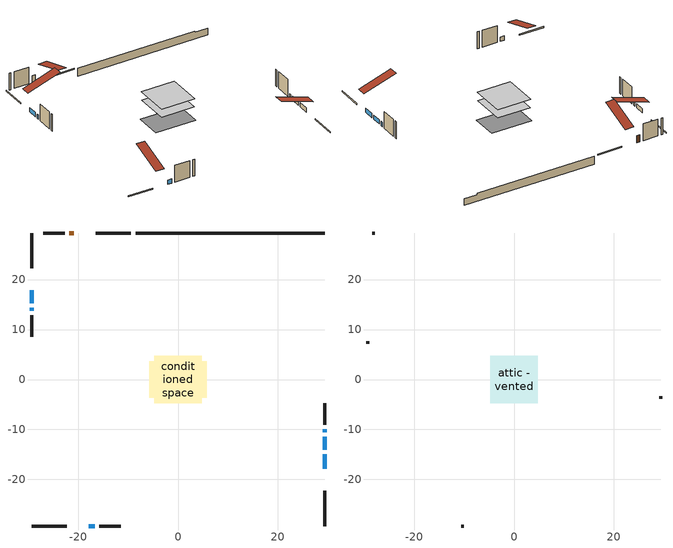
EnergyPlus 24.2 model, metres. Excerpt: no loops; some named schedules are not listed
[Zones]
conditioned space
 floor outside (Floor1 construction): -0.63,-0.63 -0.63,0.63 0.63,0.63 0.63,-0.63 z1.07
 floor adiabatic (AdiabaticFloorConstruction): -4.75,-4.75 -4.75,4.75 4.75,4.75 4.75,-4.75 z3.51
 floor foundation (Slab1 construction): -5.79,-3.66 -5.79,3.66 5.79,3.66 5.79,-3.66 z-1.22
 wall outside (RimJoist1 construction): -9.41,29.32 -16.5,29.32 / -29.32,-29.32 -22.23,-29.32 / -29.32,29.32 -29.32,22.23 / 29.32,-29.32 29.32,-22.23 z1.07:1.37
 wall outside (AdiabaticWallConstruction 1): -20.82,29.32 -21.74,29.32 z1.07:3.1
 wall outside (AdiabaticWallConstruction): 29.32,-17.91 29.32,-15.01 / 29.32,-14.08 29.32,-11.45 / -29.32,17.91 -29.32,15.24 / -17.91,-29.32 -16.7,-29.32 / 29.32,-10.52 29.32,-9.99 / -29.32,14.31 -29.32,13.78 z1.07:2.29
 wall outside (Wall1 construction): -22.67,29.32 -26.94,29.32 / -15.77,-29.32 -11.49,-29.32 / -29.32,12.85 -29.32,8.57 / 29.32,-9.06 29.32,-4.78 z1.07:5.95
 wall foundation (FoundationWall1 construction): -8.48,29.32,-1.22 -8.48,29.32,1.07 25.54,29.32,1.07 25.54,29.32,0.73 29.32,29.32,0.73 29.32,29.32,-1.22
 window (WindowConstruction): 29.32,-17.91 29.32,-15.01 z1.07:2.29
 window (WindowConstruction 1): 29.32,-14.08 29.32,-11.45 z1.07:2.29
 window (WindowConstruction 2): -29.32,17.91 -29.32,15.24 z1.07:2.29
 window (WindowConstruction 3): -17.91,-29.32 -16.7,-29.32 z1.07:2.29
 window (WindowConstruction 4): 29.32,-10.52 29.32,-9.99 z1.07:2.29
 window (WindowConstruction 5): -29.32,14.31 -29.32,13.78 z1.07:2.29
 door (Door): -20.82,29.32 -21.74,29.32 z1.07:3.1
 ceiling adiabatic (AdiabaticFloorConstruction): 4.75,-4.75 4.75,4.75 -4.75,4.75 -4.75,-4.75 z3.51
attic - vented
 floor to conditioned space (Floor2 construction Reversed): -4.8,-4.8 -4.8,4.8 4.8,4.8 4.8,-4.8 z5.95
 wall outside (Wall2 construction): -27.87,29.32 -28.39,29.32 / -10.57,-29.32 -10.05,-29.32 / -29.32,7.64 -29.32,7.13 / 29.32,-3.86 29.32,-3.34 z1.07:5.95
 roof outside (Roof1 construction): -19.89,29.32,5.95 -19.89,19.97,9.06 -17.43,19.97,9.06 -17.43,29.32,5.95; -18.84,-29.32,5.95 -18.84,-19.97,9.06 -21.3,-19.97,9.06 -21.3,-29.32,5.95; -29.32,18.84,5.95 -19.97,18.84,9.06 -19.97,21.3,9.06 -29.32,21.3,5.95; 29.32,-18.84,5.95 19.97,-18.84,9.06 19.97,-21.3,9.06 29.32,-21.3,5.95
[Building]
Building 1: Terrain=Suburbs
[Site:Location]
Regina Intl AP_SK: Latitude {deg}=50.43; Longitude {deg}=-104.67; Time Zone {hr}=-6; Elevation {m}=578; Keep Site Location Information=Yes
[Site:GroundTemperature:Shallow]
-2.28208, -4.75844, -4.95676, -3.7816, 0.936024, 5.63167, 9.70254, 12.2813, 12.5004, 10.403, 6.43594, 1.88434
[Site:WaterMainsTemperature]
Calculation Method=Schedule; Temperature Schedule=mains temperature schedule
[Material] Roughness=Rough; Thermal Absorptance=0.9
Name | Thickness {m} | Conductivity {W/m-K} | Density {kg/m3} | Specific Heat {J/kg-K} | Solar Absorptance | Visible Absorptance
asphalt or fiberglass shingles | 0.00635 | 0.162714 | 1121.4 | 1465.45 | 0.84 | 0.84
ceiling loosefill ins | 0.169333 | 0.0480833 | 16.02 | 1046.75 | 0.7 | 0.7
ceiling stud and cavity | 0.1397 | 0.0832499 | 65.682 | 1177.47 | 0.7 | 0.7
concrete 4.0 in. | 0.1016 | 1.803125 | 2242.8 | 837.4 | 0.7 | 0.7
concrete 8.0 in. | 0.2032 | 1.803125 | 2242.8 | 837.4 | 0.7 | 0.7
door material | 0.04445 | 0.0451087 | 512.64 | 1214.23 | 0.7 | 0.7
exterior vertical ins | 0.0457286 | 0.029427 | 32.04 | 1214.23 | 0.7 | 0.7
floor covering | 0.0127 | 0.0433444 | 54.468 | 1339.84 | 0.6 | 0.6
floor rigid ins; wall rigid ins | 0.051816 | 0.029427 | 32.04 | 1214.23 | 0.7 | 0.7
floor rigid ins 1; wall rigid ins 1 | 0.512978 | 0.029427 | 32.04 | 1214.23 | 0.7 | 0.7
floor stud and cavity | 0.1397 | 0.103412 | 92.3553 | 1139.71 | 0.7 | 0.7
floor stud and cavity 1 | 0.1397 | 1.75129 | 37.0049 | 1207.88 | 0.7 | 0.7
furniture material conditioned space 1 | 0.1524 | 0.115458 | 640.8 | 1214.23 | 0.6 | 0.6
gypsum board | 0.0127 | 0.160291 | 801 | 837.4 | 0.6 | 0.6
gypsum board 1 | 0.0127 | 0.160291 | 801 | 837.4 | 0.7 | 0.7
osb sheathing 0.5 in. | 0.0127 | 0.115458 | 512.64 | 1214.23 | 0.7 | 0.7
osb sheathing 0.75 in. | 0.01905 | 0.115458 | 512.64 | 1214.23 | 0.7 | 0.7
osb sheathing 2.0 in. | 0.0508 | 0.115458 | 512.64 | 1214.23 | 0.7 | 0.7
rim joist rigid ins | 0.103632 | 0.029427 | 32.04 | 1214.23 | 0.7 | 0.7
rim joist stud and cavity | 0.0508 | 0.0754091 | 125.044 | 1163.47 | 0.6 | 0.6
wall stud and cavity | 0.1397 | 0.21101 | 139.0536 | 1170.24 | 0.7 | 0.7
wall stud and cavity 1 | 0.0889 | 6.1454 | 50.32683 | 1063.81 | 0.6 | 0.6
wall stud and cavity 2 | 0.0889 | 0.380278 | 52.3479 | 1209.89 | 0.7 | 0.7
wall stud and cavity 3 | 0.0889 | 0.391764 | 83.0341 | 1211.67 | 0.7 | 0.7
wood siding | 0.0254 | 0.102417 | 544.68 | 1172.36 | 0 | 0
wood siding 1 | 0.00254 | 0.102417 | 544.68 | 1172.36 | 0 | 0
wood siding 2; wood siding 3; wood siding 4 | 0.0254 | 0.102417 | 544.68 | 1172.36 | 0.7 | 0.7
[WindowMaterial:SimpleGlazingSystem]
Name | U-Factor {W/m2-K} | Solar Heat Gain Coefficient
WindowMaterial | 4.6747 | 0.62
WindowMaterial 1 | 4.44417 | 0.68
WindowMaterial 2 | 1.22304 | 0.53
WindowMaterial 3 | 4.48221 | 0.63
WindowMaterial 4 | 5.2601 | 0.57
[Construction]
AdiabaticFloorConstruction: floor stud and cavity 1, floor rigid ins 1, osb sheathing 0.75 in., floor covering
AdiabaticWallConstruction: wood siding 3, wall rigid ins 1, wall stud and cavity 2, gypsum board
AdiabaticWallConstruction 1: wood siding 4, wall rigid ins 1, wall stud and cavity 2, gypsum board
Door: door material
Floor1 construction: floor stud and cavity, floor rigid ins, osb sheathing 0.75 in., floor covering
Floor2 construction Reversed: gypsum board, ceiling stud and cavity, ceiling loosefill ins
FoundationWall1 construction: concrete 8.0 in., gypsum board 1
furniture construction conditioned space 1: furniture material conditioned space 1
PartitionWallConstruction: gypsum board, wall stud and cavity 3, gypsum board
RimJoist1 construction: wood siding 2, rim joist rigid ins, osb sheathing 2.0 in., rim joist stud and cavity
Roof1 construction: asphalt or fiberglass shingles
Slab1 construction: concrete 4.0 in.
Wall1 construction: wood siding, wall rigid ins, osb sheathing 0.5 in., wall stud and cavity, gypsum board
Wall2 construction: wood siding 1, wall stud and cavity 1
WindowConstruction: WindowMaterial
WindowConstruction 1: WindowMaterial 1
WindowConstruction 2: WindowMaterial 2
WindowConstruction 3: WindowMaterial 3
WindowConstruction 4; WindowConstruction 5: WindowMaterial 4
[Zone] Multiplier=1; Part of Total Floor Area=Yes
Name | Volume {m3}
attic - vented | 46.5614
conditioned space | 437.6
[Space]
Name | Zone | Volume {m3}
attic - vented 1 | attic - vented | 46.5614
conditioned space 1 | conditioned space | 437.6
[ZoneInfiltration:EffectiveLeakageArea]
infil attic - vented 1: Zone or Space=attic - vented 1; Schedule=Always On Discrete; Effective Air Leakage Area {cm2}=2907.47; Stack Coefficient=0.000555756; Wind Coefficient=1.5928e-05
[ZoneMixing]
whole house fan mix: Zone or Space=attic - vented; Schedule=Always On Continuous; Design Flow Rate Calculation Method=Flow/Zone; Design Flow Rate {m3/s}=0; Source Zone or Space=conditioned space
[SurfaceProperty:ExposedFoundationPerimeter]
Slab1: Exposed Perimeter Calculation Method=TotalExposedPerimeter; Total Exposed Perimeter {m}=37.795
[InternalMass] Zone or ZoneList=conditioned space; Space or SpaceList=conditioned space 1
Name | Construction | Surface Area {m2}
furniture mass conditioned space 1 | furniture construction conditioned space 1 | 70.6441
partition wall mass | PartitionWallConstruction | 176.61
[Lights]
interior lighting: Zone or ZoneList or Space or SpaceList=conditioned space 1; Schedule=interior lighting schedule; Design Level Calculation Method=LightingLevel; Lighting Level {W}=343.2; Return Air Fraction=0; Fraction Radiant=0.6; Fraction Visible=0.2; Fraction Replaceable=1
[People]
occupants: Zone or ZoneList or Space or SpaceList=conditioned space 1; Number of People Schedule=occupants schedule; Number of People Calculation Method=People; Number of People=3; Fraction Radiant=0.314171; Sensible Heat Fraction=0.56303; Activity Level Schedule=occupants activity schedule; Carbon Dioxide Generation Rate {m3/s-W}=0; Enable ASHRAE 55 Comfort Warnings=No; Mean Radiant Temperature Calculation Type=EnclosureAveraged
[ElectricEquipment] Zone or ZoneList or Space or SpaceList=conditioned space 1; Design Level Calculation Method=EquipmentLevel
Name | Schedule | Design Level {W} | Fraction Latent | Fraction Radiant | Fraction Lost
clothes dryer | clothes dryer schedule | 140.772 | 0.015 | 0.081 | 0.85
clothes washer | clothes washer schedule | 32.1985 | 0.03 | 0.162 | 0.7
cooking range | cooking range schedule | 215.147 | 0.08 | 0.432 | 0.2
dishwasher | dishwasher schedule | 66.8632 | 0.3 | 0.18 | 0.4
fridge | fridge schedule | 72.9452 | 0 | 0.6 | 0
mech vent house fan | mech vent house fan schedule | 0 | 0 | 0 | 1
mech vent house fan cfis | mech vent house fan cfis schedule | 0 | 0 | 0 | 0
misc plug loads | misc plug loads schedule | 494.7 | 0.045 | 0.513 | 0.1
whole house fan | Always On Discrete | 0 | 0 | 0 | 1
[OtherEquipment] Zone or ZoneList or Space or SpaceList=conditioned space 1; Design Level Calculation Method=EquipmentLevel
Name | Fuel Type | Schedule | Design Level {W} | Fraction Latent | Fraction Radiant | Fraction Lost
clothes dryer 1 | Electricity | clothes dryer schedule | 0 | 0.015 | 0.081 | 0.85
cooking range 1 | Electricity | cooking range schedule | 0 | 0.08 | 0.432 | 0.2
general water use latent | None | general water use schedule | 62.594 | 1 | 0 | 0
general water use sensible | None | general water use schedule | -61.6891 | 0 | 0.6 | 0
mech vent house fan latent load | None | Always On Discrete | 0 | 1 | 0 | 0
mech vent house fan sensible load | None | Always On Discrete | 0 | 0 | 0 | 0
water heater energy adjustment1 | NaturalGas | Always On Discrete | 0.01 | 0 | 0 | 1
[ZoneInfiltration:DesignFlowRate] Zone or ZoneList or Space or SpaceList=conditioned space 1; Schedule=Always On Discrete; Design Flow Rate Calculation Method=Flow/Zone; Design Flow Rate {m3/s}=0
infil flow; natural vent flow; whole house fan flow
[AvailabilityManager:Scheduled]
central ac and furnace airloop Availability Manager: Schedule=Always On Discrete
[Foundation:Kiva]
Foundation Kiva 1: Initial Indoor Air Temperature {C}=21; Wall Height Above Grade {m}=1.07; Wall Depth Below Slab {m}=0.2032; Custom Block Material Name 1=exterior vertical ins; Custom Block Depth 1 {m}=2.28999; Custom Block X Position 1 {m}=0.2159; Custom Block Z Position 1 {m}=0
[Foundation:Kiva:Settings]
Soil Conductivity {W/m-K}=0.849921; Soil Density {kg/m3}=1842.3; Soil Specific Heat {J/kg-K}=418.7; Ground Solar Absorptivity=0.9; Ground Thermal Absorptivity=0.9; Ground Surface Roughness {m}=0.03; Far-Field Width {m}=40; Deep-Ground Boundary Condition=ZeroFlux; Deep-Ground Depth {m}=40; Minimum Cell Dimension {m}=0.2; Maximum Cell Growth Coefficient=3; Simulation Timestep=Timestep
[Exterior:Lights]
exterior lighting: Schedule=exterior lighting schedule; Design Level {W}=75.6
[EnergyManagementSystem:GlobalVariable]
central_ac_and_furnace_airloop_Fan_RTF
infil_program_Qfan
infil_program_Qinf
natural_vent_program_Qnv
natural_vent_program_Qwhf
[EnergyManagementSystem:Sensor]
Name | Output:Variable or Output:Meter Index Key | Output:Variable or Output:Meter
airflow_gain | infil flow | Infiltration Sensible Heat Gain Energy
airflow_gain_1 | natural vent flow | Infiltration Sensible Heat Gain Energy
airflow_gain_2 | whole house fan flow | Infiltration Sensible Heat Gain Energy
airflow_loss | infil flow | Infiltration Sensible Heat Loss Energy
airflow_loss_1 | natural vent flow | Infiltration Sensible Heat Loss Energy
airflow_loss_2 | whole house fan flow | Infiltration Sensible Heat Loss Energy
clg_load_cond |  | Cooling:EnergyTransfer:Zone:CONDITIONED SPACE
clg_sp_s; clg_sp_s_1 | cooling setpoint | Schedule Value
clothes_dryer_exhaust_0_sch_s | clothes dryer exhaust 0 schedule | Schedule Value
cool_season | cooling season schedule | Schedule Value
htg_load_cond |  | Heating:EnergyTransfer:Zone:CONDITIONED SPACE
htg_sp_s; htg_sp_s_1 | heating setpoint | Schedule Value
ig_ee_conv | clothes dryer | Electric Equipment Convective Heating Energy
ig_ee_conv_2 | cooking range | Electric Equipment Convective Heating Energy
ig_ee_conv_4 | fridge | Electric Equipment Convective Heating Energy
ig_ee_conv_5 | misc plug loads | Electric Equipment Convective Heating Energy
ig_ee_conv_6 | whole house fan | Electric Equipment Convective Heating Energy
ig_ee_rad | clothes dryer | Electric Equipment Radiant Heating Energy
ig_ee_rad_2 | cooking range | Electric Equipment Radiant Heating Energy
ig_ee_rad_4 | fridge | Electric Equipment Radiant Heating Energy
ig_ee_rad_5 | misc plug loads | Electric Equipment Radiant Heating Energy
ig_ee_rad_6 | whole house fan | Electric Equipment Radiant Heating Energy
ig_lgt_conv | interior lighting | Lights Convective Heating Energy
ig_lgt_rad | interior lighting | Lights Radiant Heating Energy
ig_lgt_vis | interior lighting | Lights Visible Radiation Heating Energy
ig_oe_conv | clothes dryer 1 | Other Equipment Convective Heating Energy
ig_oe_conv_1 | cooking range 1 | Other Equipment Convective Heating Energy
ig_oe_conv_2 | general water use latent | Other Equipment Convective Heating Energy
ig_oe_conv_3 | general water use sensible | Other Equipment Convective Heating Energy
ig_oe_conv_4 | water heater energy adjustment1 | Other Equipment Convective Heating Energy
ig_oe_rad | clothes dryer 1 | Other Equipment Radiant Heating Energy
ig_oe_rad_1 | cooking range 1 | Other Equipment Radiant Heating Energy
ig_oe_rad_2 | general water use latent | Other Equipment Radiant Heating Energy
ig_oe_rad_3 | general water use sensible | Other Equipment Radiant Heating Energy
ig_oe_rad_4 | water heater energy adjustment1 | Other Equipment Radiant Heating Energy
ig_ppl_conv | occupants | People Convective Heating Energy
ig_ppl_rad | occupants | People Radiant Heating Energy
im_conv | furniture mass conditioned space 1 | Surface Inside Face Convection Heat Gain Energy
im_conv_1 | partition wall mass | Surface Inside Face Convection Heat Gain Energy
im_ig | furniture mass conditioned space 1 | Surface Inside Face Internal Gains Radiation Heat Gain Energy
im_ig_1 | partition wall mass | Surface Inside Face Internal Gains Radiation Heat Gain Energy
im_lgt | furniture mass conditioned space 1 | Surface Inside Face Lights Radiation Heat Gain Energy
im_lgt_1 | partition wall mass | Surface Inside Face Lights Radiation Heat Gain Energy
im_sol | furniture mass conditioned space 1 | Surface Inside Face Solar Radiation Heat Gain Energy
im_sol_1 | partition wall mass | Surface Inside Face Solar Radiation Heat Gain Energy
im_surf | furniture mass conditioned space 1 | Surface Inside Face Net Surface Thermal Radiation Heat Gain Energy
im_surf_1 | partition wall mass | Surface Inside Face Net Surface Thermal Radiation Heat Gain Energy
mv_conv | mech vent house fan | Electric Equipment Convective Heating Energy
mv_conv_1 | mech vent house fan cfis | Electric Equipment Convective Heating Energy
mv_conv_2 | mech vent house fan latent load | Other Equipment Convective Heating Energy
mv_conv_3 | mech vent house fan sensible load | Other Equipment Convective Heating Energy
mv_rad | mech vent house fan | Electric Equipment Radiant Heating Energy
mv_rad_1 | mech vent house fan cfis | Electric Equipment Radiant Heating Energy
mv_rad_2 | mech vent house fan latent load | Other Equipment Radiant Heating Energy
mv_rad_3 | mech vent house fan sensible load | Other Equipment Radiant Heating Energy
natural_vent_s | natural vent schedule | Schedule Value
out_pb_s |  | Site Outdoor Air Barometric Pressure
out_wt_s |  | Site Outdoor Air Humidity Ratio
site_vw_s |  | Site Wind Speed
ss_back_out | Window1 | Surface Window Shortwave from Zone Back Out Window Heat Transfer Rate
ss_back_out_1 | Window4 | Surface Window Shortwave from Zone Back Out Window Heat Transfer Rate
ss_back_out_2 | Window5 | Surface Window Shortwave from Zone Back Out Window Heat Transfer Rate
ss_back_out_3 | Window6 | Surface Window Shortwave from Zone Back Out Window Heat Transfer Rate
ss_back_out_4 | Window7 | Surface Window Shortwave from Zone Back Out Window Heat Transfer Rate
ss_back_out_5 | Window8 | Surface Window Shortwave from Zone Back Out Window Heat Transfer Rate
ss_conv | Door1 | Surface Inside Face Convection Heat Gain Energy
ss_conv_1 | Window1 | Surface Inside Face Convection Heat Gain Energy
ss_conv_2 | Window4 | Surface Inside Face Convection Heat Gain Energy
ss_conv_3 | Window5 | Surface Inside Face Convection Heat Gain Energy
ss_conv_4 | Window6 | Surface Inside Face Convection Heat Gain Energy
ss_conv_5 | Window7 | Surface Inside Face Convection Heat Gain Energy
ss_conv_6 | Window8 | Surface Inside Face Convection Heat Gain Energy
ss_ig | Door1 | Surface Inside Face Internal Gains Radiation Heat Gain Energy
ss_ig_1 | Window1 | Surface Inside Face Internal Gains Radiation Heat Gain Energy
ss_ig_2 | Window4 | Surface Inside Face Internal Gains Radiation Heat Gain Energy
ss_ig_3 | Window5 | Surface Inside Face Internal Gains Radiation Heat Gain Energy
ss_ig_4 | Window6 | Surface Inside Face Internal Gains Radiation Heat Gain Energy
ss_ig_5 | Window7 | Surface Inside Face Internal Gains Radiation Heat Gain Energy
ss_ig_6 | Window8 | Surface Inside Face Internal Gains Radiation Heat Gain Energy
ss_lgt | Door1 | Surface Inside Face Lights Radiation Heat Gain Energy
ss_sol | Door1 | Surface Inside Face Solar Radiation Heat Gain Energy
ss_surf | Door1 | Surface Inside Face Net Surface Thermal Radiation Heat Gain Energy
ss_surf_1 | Window1 | Surface Inside Face Net Surface Thermal Radiation Heat Gain Energy
ss_surf_2 | Window4 | Surface Inside Face Net Surface Thermal Radiation Heat Gain Energy
ss_surf_3 | Window5 | Surface Inside Face Net Surface Thermal Radiation Heat Gain Energy
ss_surf_4 | Window6 | Surface Inside Face Net Surface Thermal Radiation Heat Gain Energy
ss_surf_5 | Window7 | Surface Inside Face Net Surface Thermal Radiation Heat Gain Energy
ss_surf_6 | Window8 | Surface Inside Face Net Surface Thermal Radiation Heat Gain Energy
ss_trans_in | Window1 | Surface Window Transmitted Solar Radiation Rate
ss_trans_in_1 | Window4 | Surface Window Transmitted Solar Radiation Rate
ss_trans_in_2 | Window5 | Surface Window Transmitted Solar Radiation Rate
ss_trans_in_3 | Window6 | Surface Window Transmitted Solar Radiation Rate
ss_trans_in_4 | Window7 | Surface Window Transmitted Solar Radiation Rate
ss_trans_in_5 | Window8 | Surface Window Transmitted Solar Radiation Rate
ss_trans_out | Window1 | Surface Inside Face Initial Transmitted Diffuse Transmitted Out Window Solar Radiation Rate
ss_trans_out_1 | Window4 | Surface Inside Face Initial Transmitted Diffuse Transmitted Out Window Solar Radiation Rate
ss_trans_out_2 | Window5 | Surface Inside Face Initial Transmitted Diffuse Transmitted Out Window Solar Radiation Rate
ss_trans_out_3 | Window6 | Surface Inside Face Initial Transmitted Diffuse Transmitted Out Window Solar Radiation Rate
ss_trans_out_4 | Window7 | Surface Inside Face Initial Transmitted Diffuse Transmitted Out Window Solar Radiation Rate
ss_trans_out_5 | Window8 | Surface Inside Face Initial Transmitted Diffuse Transmitted Out Window Solar Radiation Rate
s_conv | Floor1 | Surface Inside Face Convection Heat Gain Energy
s_conv_1 | Floor2 | Surface Inside Face Convection Heat Gain Energy
s_conv_10 | Wall1:0 | Surface Inside Face Convection Heat Gain Energy
s_conv_11 | Wall1:180 | Surface Inside Face Convection Heat Gain Energy
s_conv_12 | Wall1:270 | Surface Inside Face Convection Heat Gain Energy
s_conv_13 | Wall1:90 | Surface Inside Face Convection Heat Gain Energy
s_conv_2 | FoundationWall1 | Surface Inside Face Convection Heat Gain Energy
s_conv_3 | inferred conditioned ceiling | Surface Inside Face Convection Heat Gain Energy
s_conv_4 | inferred conditioned floor | Surface Inside Face Convection Heat Gain Energy
s_conv_5 | RimJoist1:0 | Surface Inside Face Convection Heat Gain Energy
s_conv_6 | RimJoist1:180 | Surface Inside Face Convection Heat Gain Energy
s_conv_7 | RimJoist1:270 | Surface Inside Face Convection Heat Gain Energy
s_conv_8 | RimJoist1:90 | Surface Inside Face Convection Heat Gain Energy
s_conv_9 | Slab1 | Surface Inside Face Convection Heat Gain Energy
s_ig | Floor1 | Surface Inside Face Internal Gains Radiation Heat Gain Energy
s_ig_1 | Floor2 | Surface Inside Face Internal Gains Radiation Heat Gain Energy
s_ig_10 | Wall1:0 | Surface Inside Face Internal Gains Radiation Heat Gain Energy
s_ig_11 | Wall1:180 | Surface Inside Face Internal Gains Radiation Heat Gain Energy
s_ig_12 | Wall1:270 | Surface Inside Face Internal Gains Radiation Heat Gain Energy
s_ig_13 | Wall1:90 | Surface Inside Face Internal Gains Radiation Heat Gain Energy
s_ig_2 | FoundationWall1 | Surface Inside Face Internal Gains Radiation Heat Gain Energy
s_ig_3 | inferred conditioned ceiling | Surface Inside Face Internal Gains Radiation Heat Gain Energy
s_ig_4 | inferred conditioned floor | Surface Inside Face Internal Gains Radiation Heat Gain Energy
s_ig_5 | RimJoist1:0 | Surface Inside Face Internal Gains Radiation Heat Gain Energy
s_ig_6 | RimJoist1:180 | Surface Inside Face Internal Gains Radiation Heat Gain Energy
s_ig_7 | RimJoist1:270 | Surface Inside Face Internal Gains Radiation Heat Gain Energy
s_ig_8 | RimJoist1:90 | Surface Inside Face Internal Gains Radiation Heat Gain Energy
s_ig_9 | Slab1 | Surface Inside Face Internal Gains Radiation Heat Gain Energy
s_lgt | Floor1 | Surface Inside Face Lights Radiation Heat Gain Energy
s_lgt_1 | Floor2 | Surface Inside Face Lights Radiation Heat Gain Energy
s_lgt_10 | Wall1:0 | Surface Inside Face Lights Radiation Heat Gain Energy
s_lgt_11 | Wall1:180 | Surface Inside Face Lights Radiation Heat Gain Energy
s_lgt_12 | Wall1:270 | Surface Inside Face Lights Radiation Heat Gain Energy
s_lgt_13 | Wall1:90 | Surface Inside Face Lights Radiation Heat Gain Energy
s_lgt_2 | FoundationWall1 | Surface Inside Face Lights Radiation Heat Gain Energy
s_lgt_3 | inferred conditioned ceiling | Surface Inside Face Lights Radiation Heat Gain Energy
s_lgt_4 | inferred conditioned floor | Surface Inside Face Lights Radiation Heat Gain Energy
s_lgt_5 | RimJoist1:0 | Surface Inside Face Lights Radiation Heat Gain Energy
s_lgt_6 | RimJoist1:180 | Surface Inside Face Lights Radiation Heat Gain Energy
s_lgt_7 | RimJoist1:270 | Surface Inside Face Lights Radiation Heat Gain Energy
s_lgt_8 | RimJoist1:90 | Surface Inside Face Lights Radiation Heat Gain Energy
s_lgt_9 | Slab1 | Surface Inside Face Lights Radiation Heat Gain Energy
s_sol | Floor1 | Surface Inside Face Solar Radiation Heat Gain Energy
s_sol_1 | Floor2 | Surface Inside Face Solar Radiation Heat Gain Energy
s_sol_10 | Wall1:0 | Surface Inside Face Solar Radiation Heat Gain Energy
s_sol_11 | Wall1:180 | Surface Inside Face Solar Radiation Heat Gain Energy
s_sol_12 | Wall1:270 | Surface Inside Face Solar Radiation Heat Gain Energy
s_sol_13 | Wall1:90 | Surface Inside Face Solar Radiation Heat Gain Energy
s_sol_2 | FoundationWall1 | Surface Inside Face Solar Radiation Heat Gain Energy
s_sol_3 | inferred conditioned ceiling | Surface Inside Face Solar Radiation Heat Gain Energy
s_sol_4 | inferred conditioned floor | Surface Inside Face Solar Radiation Heat Gain Energy
s_sol_5 | RimJoist1:0 | Surface Inside Face Solar Radiation Heat Gain Energy
s_sol_6 | RimJoist1:180 | Surface Inside Face Solar Radiation Heat Gain Energy
s_sol_7 | RimJoist1:270 | Surface Inside Face Solar Radiation Heat Gain Energy
s_sol_8 | RimJoist1:90 | Surface Inside Face Solar Radiation Heat Gain Energy
s_sol_9 | Slab1 | Surface Inside Face Solar Radiation Heat Gain Energy
s_surf | Floor1 | Surface Inside Face Net Surface Thermal Radiation Heat Gain Energy
s_surf_1 | Floor2 | Surface Inside Face Net Surface Thermal Radiation Heat Gain Energy
s_surf_10 | Wall1:0 | Surface Inside Face Net Surface Thermal Radiation Heat Gain Energy
s_surf_11 | Wall1:180 | Surface Inside Face Net Surface Thermal Radiation Heat Gain Energy
s_surf_12 | Wall1:270 | Surface Inside Face Net Surface Thermal Radiation Heat Gain Energy
s_surf_13 | Wall1:90 | Surface Inside Face Net Surface Thermal Radiation Heat Gain Energy
s_surf_2 | FoundationWall1 | Surface Inside Face Net Surface Thermal Radiation Heat Gain Energy
s_surf_3 | inferred conditioned ceiling | Surface Inside Face Net Surface Thermal Radiation Heat Gain Energy
s_surf_4 | inferred conditioned floor | Surface Inside Face Net Surface Thermal Radiation Heat Gain Energy
s_surf_5 | RimJoist1:0 | Surface Inside Face Net Surface Thermal Radiation Heat Gain Energy
s_surf_6 | RimJoist1:180 | Surface Inside Face Net Surface Thermal Radiation Heat Gain Energy
s_surf_7 | RimJoist1:270 | Surface Inside Face Net Surface Thermal Radiation Heat Gain Energy
s_surf_8 | RimJoist1:90 | Surface Inside Face Net Surface Thermal Radiation Heat Gain Energy
s_surf_9 | Slab1 | Surface Inside Face Net Surface Thermal Radiation Heat Gain Energy
[EnergyManagementSystem:Actuator]
Name | Actuated Component Unique | Actuated Component Type | Actuated Component Control Type
fridge_schedule_act | fridge schedule | Schedule:Constant | Schedule Value
infil_flow_act | infil flow | Zone Infiltration | Air Exchange Flow Rate
mech_vent_house_fan_cfis_act | mech vent house fan cfis | ElectricEquipment | Electricity Rate
mech_vent_house_fan_latent_load_act | mech vent house fan latent load | OtherEquipment | Power Level
mech_vent_house_fan_sensible_load_act | mech vent house fan sensible load | OtherEquipment | Power Level
natural_vent_flow_act | natural vent flow | Zone Infiltration | Air Exchange Flow Rate
water_heater_ec_adj_act | water heater energy adjustment1 | OtherEquipment | Power Level
whole_house_fan_act | whole house fan | ElectricEquipment | Electricity Rate
whole_house_fan_flow_act | whole house fan flow | Zone Infiltration | Air Exchange Flow Rate
whole_house_fan_mix_act | whole house fan mix | ZoneMixing | Air Exchange Flow Rate
